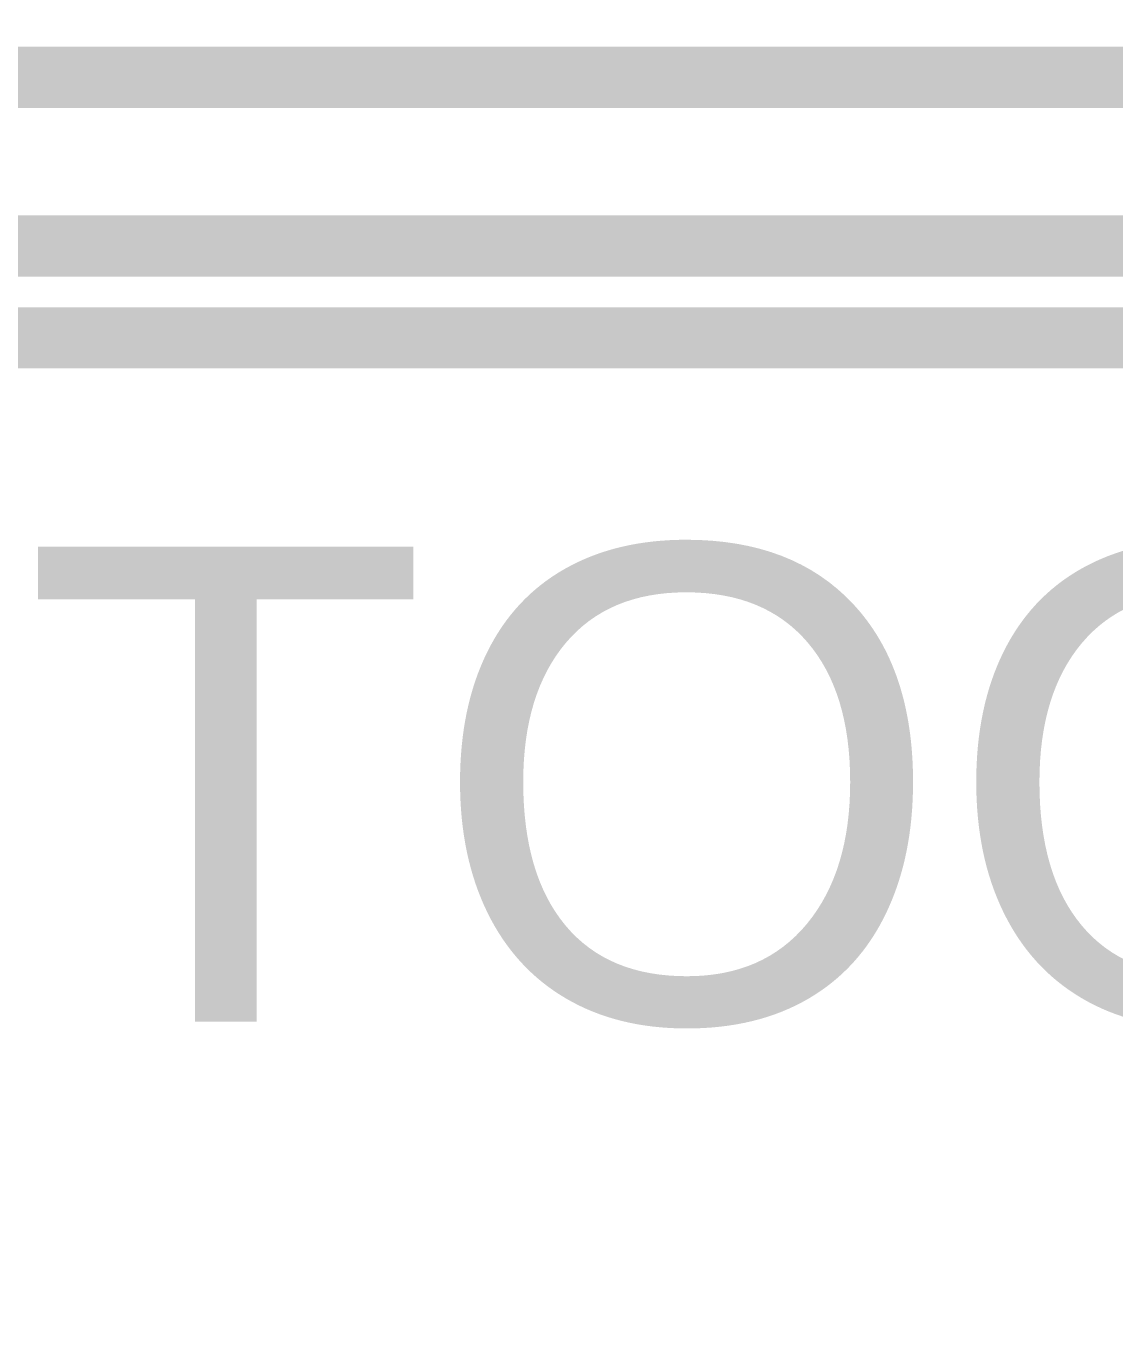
# Model space of a CAD drawing. Header units: inches. Extents: x -2.12 to 4.45, y -3.15 to 1.57.
# Drawn here: x -0.3181 to -0.1406, y 0.0532 to 0.2685 of the extents above; entities that cross this region are included whole.
import ezdxf

# ---------------------------------------------------------------- set-up
doc = ezdxf.new("R2010")
doc.units = ezdxf.units.IN
doc.header["$MEASUREMENT"] = 0
for name, color, linetype in [('Bottom', 5, 'Continuous'), ('bPlace', 56, 'Continuous'), ('Measures', 56, 'Continuous'), ('Top', 1, 'Continuous')]:
    doc.layers.add(name, color=color, linetype=linetype)
doc.styles.add('Arial', font='', dxfattribs={"height": 0.2})
doc.styles.add('Courier New', font='', dxfattribs={"height": 0.2})
doc.styles.get('Arial').set_extended_font_data('Arial')
doc.styles.get('Courier New').set_extended_font_data('Courier New')

# ---------------------------------------------------------------- blocks, each defined once
blk = doc.blocks.new('SMD3225_3_2X2_5X0_7_MTC_L_43')
at = {"layer": 'Measures', "style": 'Courier New'}
for s, p in [('Alternate 1 Padstyle: OX60Y90D30P', (-0.712, -0.515)), ('Alternate 2 Padstyle: OX90Y60D30P', (-0.712, -0.615))]:
    blk.add_text(s, height=0.0775, dxfattribs=at).set_placement(p)

msp = doc.modelspace()

# ---------------------------------------------------------------- linework, layer by layer
at = {"layer": 'Bottom', "const_width": 0.01}
msp.add_lwpolyline([(-0.4922, 0.26017), (0.09202, 0.26017)], dxfattribs=at)
at = {"layer": 'Top', "const_width": 0.01}
for points in [[(-0.49142, 0.26017), (2.3203, 0.26017)], [(-0.4372, 0.23267), (2.28452, 0.23267)], [(-0.43099, 0.21767), (1.9728, 0.21767)]]:
    msp.add_lwpolyline(points, dxfattribs=at)

# ---------------------------------------------------------------- block references
at = {"rotation": 225}
msp.add_blockref('SMD3225_3_2X2_5X0_7_MTC_L_43', (1.3918, -0.48961), dxfattribs=at)

# ---------------------------------------------------------------- texts
at = {"layer": 'bPlace', "style": 'Arial', "text_generation_flag": 2}
msp.add_text('FASTBOOT', height=0.0775, dxfattribs=at).set_placement((0.264716, 0.106065))

doc.saveas('drawing.dxf')
